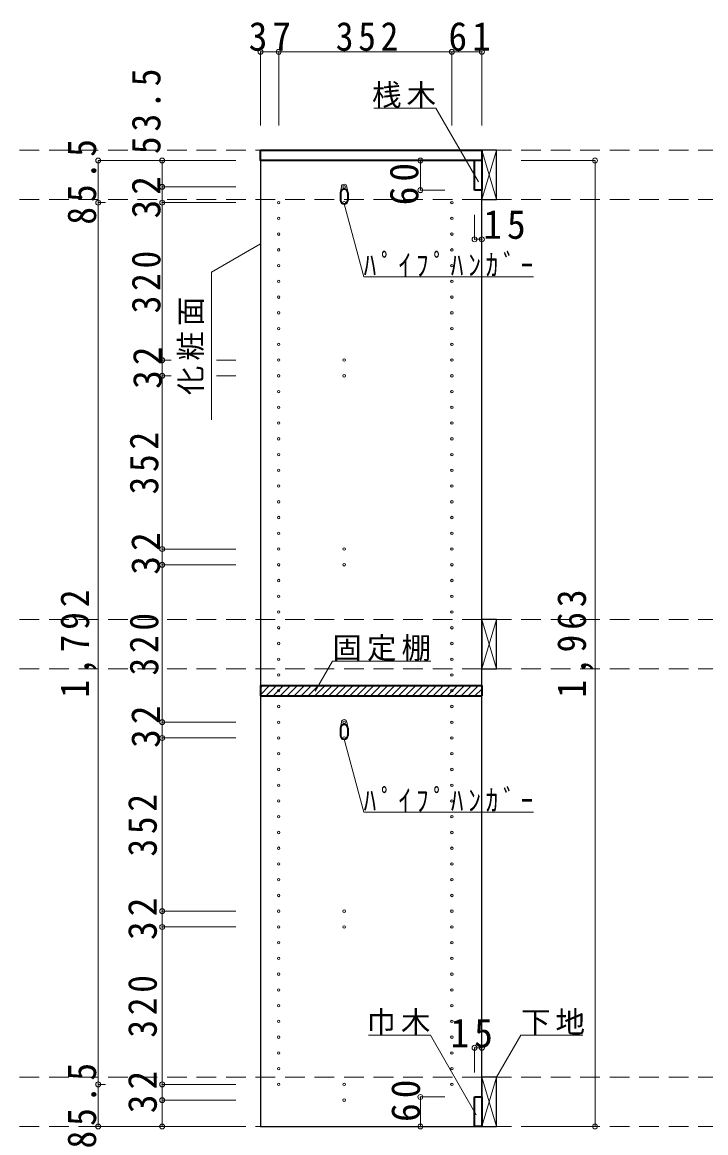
# Model space of a CAD drawing. Units: millimetres at full size, sheet at 1:20; details may follow other scales. Extents: x -3922 to 3878, y -2932 to 2722.
# Drawn here: x -993 to 397, y -1724 to 533 of the extents above; entities that cross this region are included whole.
import ezdxf

# ---------------------------------------------------------------- set-up
doc = ezdxf.new("R2010")
doc.units = ezdxf.units.MM
doc.header["$LTSCALE"] = 20
doc.header["$PDMODE"] = 32
doc.header["$PDSIZE"] = 10
doc.linetypes.add('DASHED2', pattern=[3, 2, -1])
for name, color, linetype, lineweight in [('0-2_本体', 2, 'Continuous', 35), ('0-3_固定棚', 3, 'Continuous', 25), ('0-5_側板', 4, 'Continuous', 9), ('0-6_ﾊﾟｲﾌﾟﾊﾝｶﾞｰ', 7, 'Continuous', 18), ('0-7_桟木・巾木', 2, 'Continuous', 35), ('0-8_引き出し', 3, 'Continuous', 25), ('0-A_文字', 7, 'Continuous', 18), ('0-B_寸法', 7, 'Continuous', 9), ('0-C_ハッチ', 4, 'Continuous', 9)]:
    doc.layers.add(name, color=color, linetype=linetype, lineweight=lineweight)
doc.styles.add('ＭＳ ゴシック', font='')
doc.styles.get('ＭＳ ゴシック').set_extended_font_data('MS Gothic')

msp = doc.modelspace()

# ---------------------------------------------------------------- linework, layer by layer
at = {"layer": '0-2_本体'}
for p, q in [((-508.58, 272.73), (-58.58, 272.73)), ((-58.58, 272.73), (-58.58, 251.73))]:
    msp.add_line(p, q, dxfattribs=at)
msp.add_lwpolyline([(-58.58, 251.73), (-508.58, 251.73), (-508.58, 272.73)], dxfattribs=at)
at = {"layer": '0-3_固定棚', "color": 2, "lineweight": 35}
for p, q in [((-508.58, -815.27), (-58.58, -815.27)), ((-508.58, -815.27), (-508.58, -836.27)), ((-58.58, -815.27), (-58.58, -836.27)), ((-508.58, -836.27), (-58.58, -836.27))]:
    msp.add_line(p, q, dxfattribs=at)
at = {"layer": '0-5_側板', "color": 3, "lineweight": 25}
for p, q in [((-58.58, 251.73), (-508.58, 251.73)), ((-58.58, -1711.27), (-58.58, 251.73))]:
    msp.add_line(p, q, dxfattribs=at)
msp.add_lwpolyline([(-508.58, 251.73), (-508.58, -1711.27), (-58.58, -1711.27)], dxfattribs=at)
at = {"layer": '0-5_側板'}
for centre in [(-338.58, 198.23), (-471.58, 166.23), (-338.58, 166.23), (-119.58, 166.23), (-471.58, 134.23), (-119.58, 134.23), (-471.58, 102.23), (-119.58, 102.23), (-471.58, 70.23), (-119.58, 70.23), (-471.58, 38.23), (-119.58, 38.23), (-471.58, 6.23), (-119.58, 6.23), (-471.58, -25.77), (-119.58, -25.77), (-471.58, -57.77), (-119.58, -57.77), (-471.58, -89.77), (-119.58, -89.77), (-471.58, -121.77), (-119.58, -121.77), (-471.58, -153.77), (-338.58, -153.77), (-119.58, -153.77), (-471.58, -185.77), (-338.58, -185.77), (-119.58, -185.77), (-471.58, -217.77), (-119.58, -217.77), (-471.58, -249.77), (-119.58, -249.77), (-471.58, -281.77), (-119.58, -281.77), (-471.58, -313.77), (-119.58, -313.77), (-471.58, -345.77), (-119.58, -345.77), (-471.58, -377.77), (-119.58, -377.77), (-471.58, -409.77), (-119.58, -409.77), (-471.58, -441.77), (-119.58, -441.77), (-471.58, -473.77), (-119.58, -473.77), (-471.58, -505.77), (-119.58, -505.77), (-471.58, -537.77), (-338.58, -537.77), (-119.58, -537.77), (-471.58, -569.77), (-338.58, -569.77), (-119.58, -569.77), (-471.58, -601.77), (-119.58, -601.77), (-471.58, -633.77), (-119.58, -633.77), (-471.58, -665.77), (-119.58, -665.77), (-471.58, -697.77), (-119.58, -697.77), (-471.58, -729.77), (-119.58, -729.77), (-471.58, -761.77), (-119.58, -761.77), (-471.58, -793.77), (-119.58, -793.77), (-471.58, -825.77), (-119.58, -825.77), (-471.58, -857.77), (-119.58, -857.77), (-471.58, -889.77), (-338.58, -889.77), (-119.58, -889.77), (-471.58, -921.77), (-338.58, -921.77), (-119.58, -921.77), (-471.58, -953.77), (-119.58, -953.77), (-471.58, -985.77), (-119.58, -985.77), (-471.58, -1017.77), (-119.58, -1017.77), (-471.58, -1049.77), (-119.58, -1049.77), (-471.58, -1081.77), (-119.58, -1081.77), (-471.58, -1113.77), (-119.58, -1113.77), (-471.58, -1145.77), (-119.58, -1145.77), (-471.58, -1177.77), (-119.58, -1177.77), (-471.58, -1209.77), (-119.58, -1209.77), (-471.58, -1241.77), (-119.58, -1241.77), (-471.58, -1273.77), (-338.58, -1273.77), (-119.58, -1273.77), (-471.58, -1305.77), (-338.58, -1305.77), (-119.58, -1305.77), (-471.58, -1337.77), (-119.58, -1337.77), (-471.58, -1369.77), (-119.58, -1369.77), (-471.58, -1401.77), (-119.58, -1401.77), (-471.58, -1433.77), (-119.58, -1433.77), (-471.58, -1465.77), (-119.58, -1465.77), (-471.58, -1497.77), (-119.58, -1497.77), (-471.58, -1529.77), (-119.58, -1529.77), (-471.58, -1561.77), (-119.58, -1561.77), (-471.58, -1593.77), (-119.58, -1593.77), (-471.58, -1625.77), (-338.58, -1625.77), (-119.58, -1625.77), (-338.58, -1657.77)]:
    msp.add_circle(centre, 2.5, dxfattribs=at)
at = {"layer": '0-6_ﾊﾟｲﾌﾟﾊﾝｶﾞｰ', "color": 2, "lineweight": 35}
for p, q in [((-346.08, 186.23), (-346.08, 171.23)), ((-331.08, 186.23), (-331.08, 171.23)), ((-346.08, -901.77), (-346.08, -916.77)), ((-331.08, -901.77), (-331.08, -916.77))]:
    msp.add_line(p, q, dxfattribs=at)
at = {"layer": '0-6_ﾊﾟｲﾌﾟﾊﾝｶﾞｰ'}
for centre, radius, start, end in [((-338.58, 198.23), 5.5, 0, 180), ((-299.98, 184.72), 46.13, 162.96035, 178.115), ((-377.18, 184.72), 46.13, 1.885, 17.03965), ((-299.98, -903.28), 46.13, 162.96035, 178.115), ((-338.58, -889.77), 5.5, 0, 180), ((-377.18, -903.28), 46.13, 1.885, 17.03965)]:
    msp.add_arc(centre, radius, start, end, dxfattribs=at)
at = {"layer": '0-6_ﾊﾟｲﾌﾟﾊﾝｶﾞｰ', "color": 2, "lineweight": 35}
for centre, start, end in [((-338.58, 186.23), 0, 180), ((-338.58, 171.23), 180, 0), ((-338.58, -901.77), 0, 180), ((-338.58, -916.77), 180, 0)]:
    msp.add_arc(centre, 7.5, start, end, dxfattribs=at)
at = {"layer": '0-7_桟木・巾木'}
for p, q in [((-58.58, 251.73), (-73.58, 251.73)), ((-73.58, 191.73), (-73.58, 251.73)), ((-58.58, 251.73), (-58.58, 191.73)), ((-73.58, -1651.27), (-58.58, -1651.27)), ((-58.58, -1651.27), (-58.58, -1711.27))]:
    msp.add_line(p, q, dxfattribs=at)
for points in [[(-58.58, 191.73), (-70.08, 191.73), (-73.58, 191.73)], [(-58.58, -1711.27), (-73.58, -1711.27), (-73.58, -1651.27)]]:
    msp.add_lwpolyline(points, dxfattribs=at)
at = {"layer": '0-8_引き出し'}
for p, q in [((-58.58, 272.73), (-58.58, 172.73)), ((-28.58, 272.73), (-58.58, 272.73)), ((-28.58, 172.73), (-28.58, 272.73)), ((-58.58, 172.73), (-28.58, 172.73)), ((-58.58, -681.27), (-58.58, -781.27)), ((-28.58, -681.27), (-58.58, -681.27)), ((-28.58, -781.27), (-28.58, -681.27)), ((-58.58, -781.27), (-28.58, -781.27)), ((-58.58, -1611.27), (-58.58, -1711.27)), ((-28.58, -1611.27), (-58.58, -1611.27)), ((-28.58, -1711.27), (-28.58, -1611.27)), ((-58.58, -1711.27), (-28.58, -1711.27))]:
    msp.add_line(p, q, dxfattribs=at)
at = {"layer": '0-8_引き出し', "color": 7, "lineweight": 18}
for p, q in [((-58.58, 172.73), (-28.58, 272.73)), ((-58.58, 272.73), (-28.58, 172.73)), ((-58.58, -781.27), (-28.58, -681.27)), ((-58.58, -681.27), (-28.58, -781.27)), ((-58.58, -1711.27), (-28.58, -1611.27)), ((-58.58, -1611.27), (-28.58, -1711.27))]:
    msp.add_line(p, q, dxfattribs=at)
at = {"layer": '0-A_文字'}
for p, q in [((-151.93, 358.32), (-277.95, 358.32)), ((-65.25, 208.2), (-151.93, 358.32)), ((-298.84, 15.43), (-338.58, 163.73)), ((-508.58, 82.66), (-608.58, 24.93)), ((-608.58, -275.07), (-608.58, 24.93)), ((-298.84, 15.43), (46.16, 15.43)), ((-397.39, -826.33), (-362.38, -765.68)), ((-162.38, -765.68), (-362.38, -765.68)), ((-298.84, -1072.57), (-338.58, -924.27)), ((-298.84, -1072.57), (46.16, -1072.57)), ((-28.58, -1611.27), (20.84, -1525.68)), ((20.84, -1525.68), (146.86, -1525.68))]:
    msp.add_line(p, q, dxfattribs=at)
msp.add_lwpolyline([(-69.98, -1687.41), (-163.36, -1525.68), (-289.39, -1525.68)], dxfattribs=at)
at = {"layer": '0-B_寸法', "color": 4}
for p, q in [((-508.58, 472.73), (-508.58, 322.73)), ((-508.58, 472.73), (-58.58, 472.73)), ((-471.58, 472.73), (-471.58, 322.73)), ((-119.58, 472.73), (-119.58, 322.73)), ((-58.58, 472.73), (-58.58, 322.73)), ((-838.58, 251.73), (-838.58, -1711.27)), ((-838.58, 251.73), (-708.58, 251.73)), ((-708.58, 251.73), (-708.58, 198.23)), ((-558.58, 251.73), (-708.58, 251.73)), ((-183.58, 251.73), (-183.58, 191.73)), ((-183.58, 251.73), (-133.58, 251.73)), ((171.42, 251.73), (21.42, 251.73)), ((171.42, 251.73), (171.42, -1711.27)), ((-708.58, 198.23), (-708.58, 166.23)), ((-558.58, 198.23), (-708.58, 198.23)), ((-183.58, 191.73), (-133.58, 191.73)), ((-838.58, 166.23), (-823.57, 166.23)), ((-708.58, 166.23), (-708.58, -153.77)), ((-558.58, 166.23), (-708.58, 166.23)), ((-73.58, 91.73), (-73.58, 141.73)), ((-58.58, 91.73), (-58.58, 141.73)), ((-73.58, 91.73), (-58.58, 91.73)), ((-708.58, -153.77), (-708.58, -185.77)), ((-690.09, -153.77), (-708.58, -153.77)), ((-558.58, -153.77), (-598.33, -153.77)), ((-708.58, -185.77), (-708.58, -537.77)), ((-690.09, -185.77), (-708.58, -185.77)), ((-558.58, -185.77), (-598.33, -185.77)), ((-708.58, -537.77), (-708.58, -569.77)), ((-558.58, -537.77), (-708.58, -537.77)), ((-708.58, -569.77), (-708.58, -889.77)), ((-558.58, -569.77), (-708.58, -569.77)), ((-708.58, -889.77), (-708.58, -921.77)), ((-558.58, -889.77), (-708.58, -889.77)), ((-558.58, -921.77), (-708.58, -921.77)), ((-708.58, -1273.77), (-708.58, -921.77)), ((-708.58, -1305.77), (-708.58, -1273.77)), ((-708.58, -1273.77), (-558.58, -1273.77)), ((-708.58, -1625.77), (-708.58, -1305.77)), ((-708.58, -1305.77), (-558.58, -1305.77)), ((-73.58, -1551.27), (-58.58, -1551.27)), ((-73.58, -1551.27), (-73.58, -1601.27)), ((-58.58, -1551.27), (-58.58, -1601.27)), ((-838.58, -1625.77), (-823.57, -1625.77)), ((-708.58, -1657.77), (-708.58, -1625.77)), ((-708.58, -1625.77), (-558.58, -1625.77)), ((-708.58, -1711.27), (-708.58, -1657.77)), ((-708.58, -1657.77), (-558.58, -1657.77)), ((-183.58, -1651.27), (-183.58, -1711.27)), ((-183.58, -1651.27), (-133.58, -1651.27)), ((-838.58, -1711.27), (-708.58, -1711.27)), ((-708.58, -1711.27), (-558.58, -1711.27)), ((-183.58, -1711.27), (-133.58, -1711.27)), ((171.42, -1711.27), (21.42, -1711.27))]:
    msp.add_line(p, q, dxfattribs=at)
at = {"layer": '0-B_寸法', "color": 4, "linetype": 'DASHED2'}
for p, q in [((2701.42, 272.73), (-2897.58, 272.73)), ((2701.42, 172.73), (-2897.58, 172.73)), ((2701.42, -681.27), (-2897.58, -681.27)), ((2701.42, -781.27), (-2897.58, -781.27)), ((2701.42, -1611.27), (-2897.58, -1611.27)), ((2701.42, -1711.27), (-2897.58, -1711.27))]:
    msp.add_line(p, q, dxfattribs=at)
at = {"layer": '0-B_寸法'}
for p in [(-508.58, 472.73), (-471.58, 472.73), (-119.58, 472.73), (-58.58, 472.73), (-838.58, 251.73), (-708.58, 251.73), (-183.58, 251.73), (171.42, 251.73), (-708.58, 198.23), (-183.58, 191.73), (-838.58, 166.23), (-708.58, 166.23), (-73.58, 91.73), (-58.58, 91.73), (-708.58, -153.77), (-708.58, -185.77), (-708.58, -537.77), (-708.58, -569.77), (-708.58, -889.77), (-708.58, -921.77), (-708.58, -1273.77), (-708.58, -1305.77), (-73.58, -1551.27), (-58.58, -1551.27), (-838.58, -1625.77), (-708.58, -1625.77), (-183.58, -1651.27), (-708.58, -1657.77), (-838.58, -1711.27), (-708.58, -1711.27), (-183.58, -1711.27), (171.42, -1711.27)]:
    msp.add_point(p, dxfattribs=at)
at = {"layer": '0-C_ハッチ'}
for p, q in [((-508.58, -833.79), (-490.05, -815.27)), ((-508.58, -819.65), (-504.2, -815.27)), ((-496.91, -836.27), (-475.91, -815.27)), ((-482.77, -836.27), (-461.77, -815.27)), ((-468.63, -836.27), (-447.63, -815.27)), ((-454.48, -836.27), (-433.48, -815.27)), ((-440.34, -836.27), (-419.34, -815.27)), ((-426.2, -836.27), (-405.2, -815.27)), ((-412.06, -836.27), (-391.06, -815.27)), ((-397.92, -836.27), (-376.92, -815.27)), ((-383.77, -836.27), (-362.77, -815.27)), ((-369.63, -836.27), (-348.63, -815.27)), ((-355.49, -836.27), (-334.49, -815.27)), ((-341.35, -836.27), (-320.35, -815.27)), ((-327.21, -836.27), (-306.21, -815.27)), ((-313.06, -836.27), (-292.06, -815.27)), ((-298.92, -836.27), (-277.92, -815.27)), ((-284.78, -836.27), (-263.78, -815.27)), ((-270.64, -836.27), (-249.64, -815.27)), ((-256.49, -836.27), (-235.49, -815.27)), ((-242.35, -836.27), (-221.35, -815.27)), ((-228.21, -836.27), (-207.21, -815.27)), ((-214.07, -836.27), (-193.07, -815.27)), ((-199.93, -836.27), (-178.93, -815.27)), ((-185.78, -836.27), (-164.78, -815.27)), ((-171.64, -836.27), (-150.64, -815.27)), ((-157.5, -836.27), (-136.5, -815.27)), ((-143.36, -836.27), (-122.36, -815.27)), ((-129.22, -836.27), (-108.22, -815.27)), ((-115.07, -836.27), (-94.07, -815.27)), ((-100.93, -836.27), (-79.93, -815.27)), ((-86.79, -836.27), (-65.79, -815.27)), ((-72.65, -836.27), (-58.58, -822.2))]:
    msp.add_line(p, q, dxfattribs=at)

# ---------------------------------------------------------------- texts
at = {"layer": '0-A_文字', "char_height": 43.99, "attachment_point": 7, "style": 'ＭＳ ゴシック'}
for s, insert in [('\\T1.17;桟木', (-281.93, 358.32)), ('\\T1.39;\\W0.85;ﾊﾟｲﾌﾟﾊﾝｶﾞｰ', (-298.84, 15.43)), ('\\T1.17;固定棚', (-362.38, -765.68)), ('\\T1.39;\\W0.85;ﾊﾟｲﾌﾟﾊﾝｶﾞｰ', (-298.84, -1072.57)), ('\\T1.17;巾木', (-293.36, -1525.68)), ('\\T1.17;下地', (20.84, -1525.68))]:
    msp.add_mtext(s, dxfattribs=dict(at, insert=insert))
at = {"layer": '0-A_文字', "insert": (-623.58, -225.07), "char_height": 43.99, "attachment_point": 7, "rotation": 90, "style": 'ＭＳ ゴシック'}
msp.add_mtext('\\T1.17;化粧面', dxfattribs=at)
at = {"layer": '0-B_寸法', "char_height": 58.65, "attachment_point": 7, "style": 'ＭＳ ゴシック'}
for s, insert in [('\\T1.27;\\W0.95;37', (-532.58, 473.94)), ('\\T1.27;\\W0.9;352', (-355.58, 473.94)), ('\\T1.27;\\W0.95;61', (-126.58, 473.94)), ('\\T1.27;\\W0.95;15', (-55.69, 91.73)), ('\\T1.27;\\W0.95;15', (-122.42, -1551.27))]:
    msp.add_mtext(s, dxfattribs=dict(at, insert=insert))
at = {"layer": '0-B_寸法', "char_height": 58.65, "attachment_point": 7, "rotation": 90, "style": 'ＭＳ ゴシック'}
for s, insert in [('\\T1.28;\\W0.9;53.5', (-711.19, 264.81)), ('\\T1.28;\\W0.9;85.5', (-841.9, 121.48)), ('\\T1.27;\\W0.95;60', (-186.78, 160.86)), ('\\T1.27;\\W0.95;32', (-711.19, 134.1)), ('\\T1.27;\\W0.9;320', (-711.19, -58.77)), ('\\T1.27;\\W0.95;32', (-708.58, -212.27)), ('\\T1.27;\\W0.9;352', (-715.49, -426.77)), ('\\T1.27;\\W0.95;32', (-712.09, -589.89)), ('\\T1.28;\\W0.9;1,792', (-841.9, -839.77)), ('\\T1.28;\\W0.9;1,963', (168.1, -839.77)), ('\\T1.27;\\W0.9;320', (-715.49, -794.77)), ('\\T1.27;\\W0.95;32', (-712.09, -941.89)), ('\\T1.27;\\W0.9;352', (-718.58, -1162.77)), ('\\T1.27;\\W0.95;32', (-718.58, -1332.27)), ('\\T1.27;\\W0.9;320', (-718.58, -1530.77)), ('\\T1.28;\\W0.9;85.5', (-841.9, -1756.02)), ('\\T1.27;\\W0.95;32', (-718.58, -1684.27)), ('\\T1.27;\\W0.95;60', (-183.58, -1702.05))]:
    msp.add_mtext(s, dxfattribs=dict(at, insert=insert))

doc.saveas('drawing.dxf')
